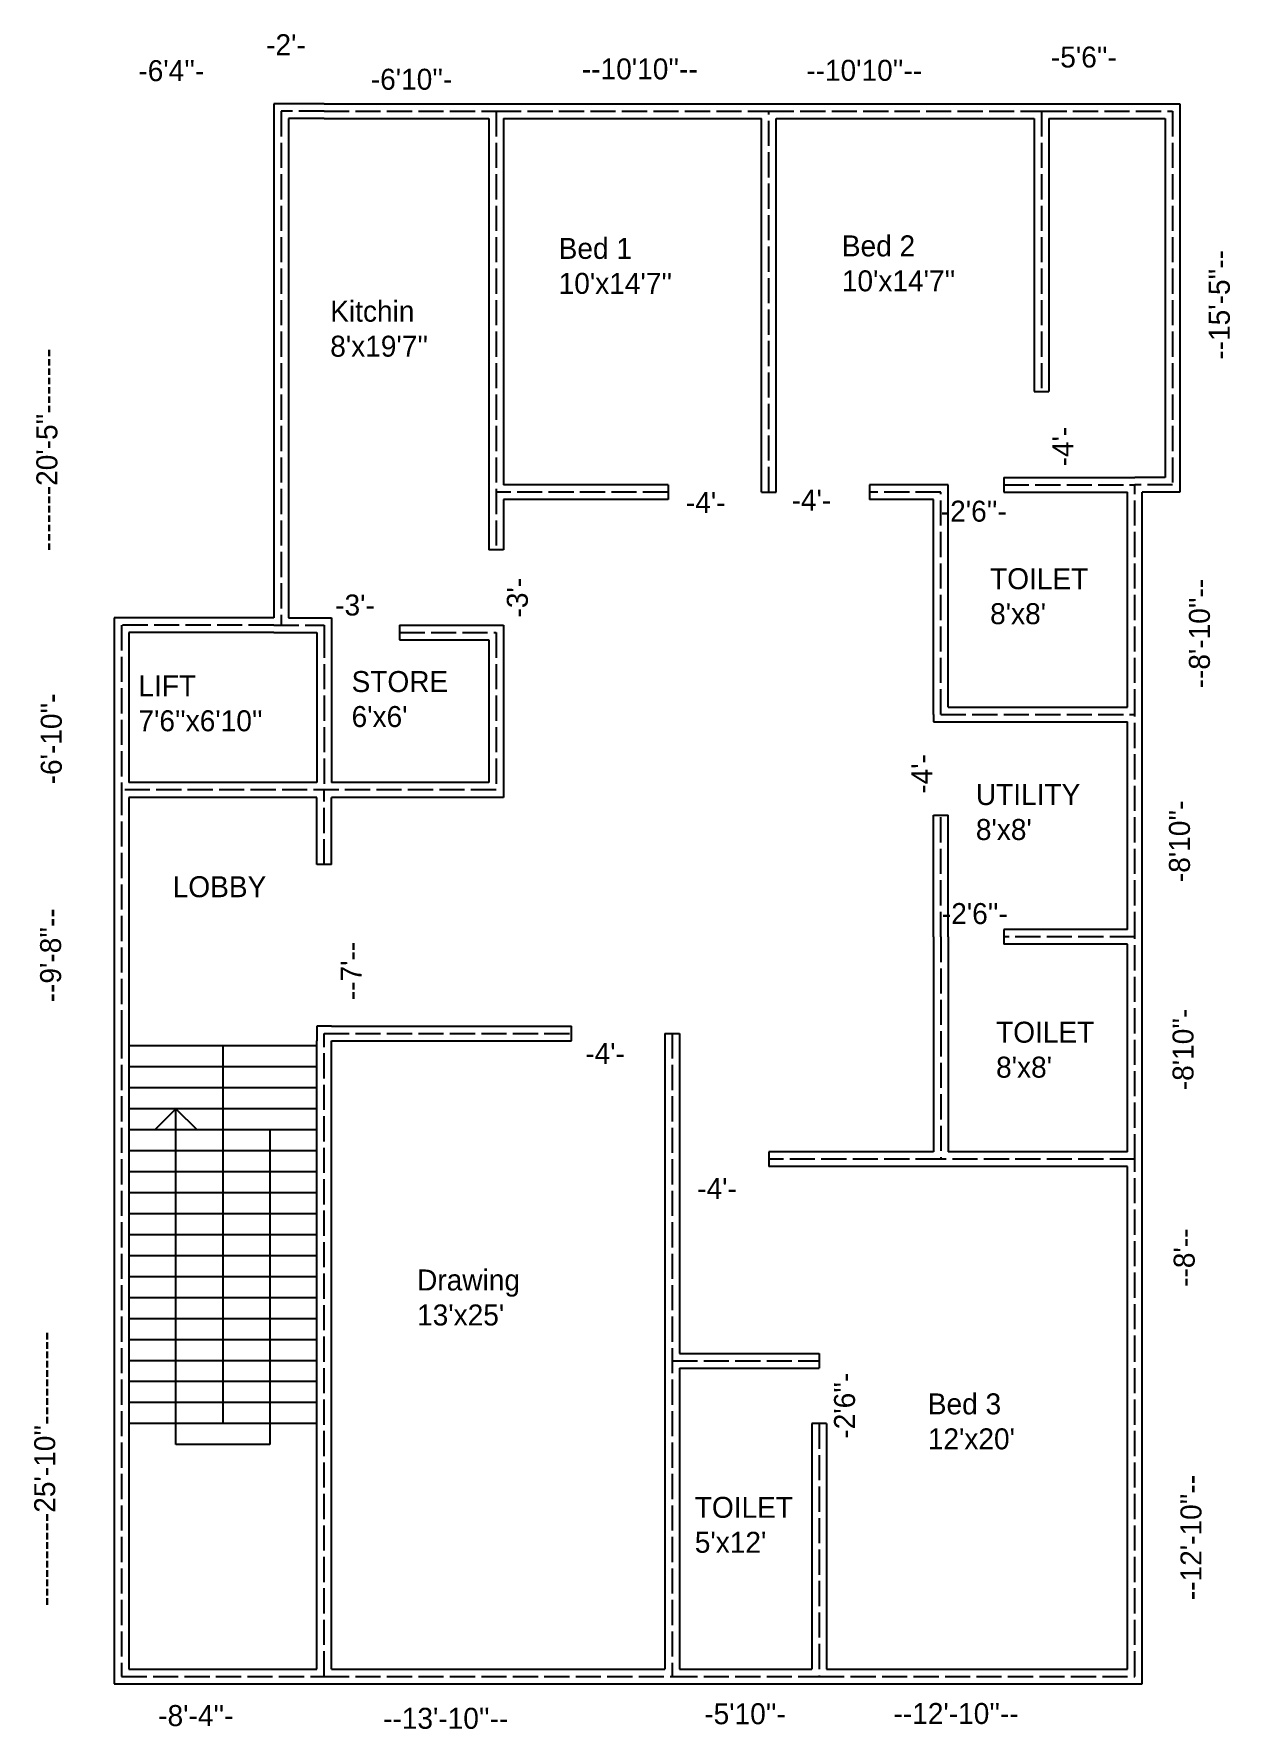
# Model space of a CAD drawing. Header units: inches. Extents: x 412 to 982, y 8 to 815.
import ezdxf

# ---------------------------------------------------------------- set-up
doc = ezdxf.new("R2010")
doc.units = ezdxf.units.IN
doc.header["$MEASUREMENT"] = 0
doc.linetypes.add('ACAD_ISO02W100', pattern=[15, 12, -3])
doc.layers.get('0').update_dxf_attribs({"true_color": 0xe7f0ff})

msp = doc.modelspace()

# ---------------------------------------------------------------- linework, layer by layer
for p, q in [((550.41, 782.13), (526.41, 782.13)), ((526.41, 782.13), (526.41, 537.13)), ((550.41, 782.13), (632.41, 782.13)), ((632.41, 782.13), (762.41, 782.13)), ((762.41, 782.13), (892.41, 782.13)), ((892.41, 782.13), (958.41, 782.13)), ((958.41, 782.13), (958.41, 597.13)), ((550.41, 775.13), (533.41, 775.13)), ((533.41, 775.13), (533.41, 537.13)), ((550.41, 775.13), (628.91, 775.13)), ((628.91, 775.13), (628.91, 569.63)), ((635.91, 775.13), (758.91, 775.13)), ((635.91, 775.13), (635.91, 600.63)), ((758.91, 597.13), (758.91, 775.13)), ((765.91, 775.13), (888.91, 775.13)), ((765.91, 597.13), (765.91, 775.13)), ((888.91, 775.13), (888.91, 645.13)), ((895.91, 775.13), (951.41, 775.13)), ((895.91, 775.13), (895.91, 645.13)), ((951.41, 775.13), (951.41, 604.13)), ((888.91, 645.13), (895.91, 645.13)), ((714.41, 600.63), (635.91, 600.63)), ((714.41, 600.63), (714.41, 593.63)), ((844.41, 600.63), (810.41, 600.63)), ((810.41, 600.63), (810.41, 593.63)), ((847.91, 600.63), (844.41, 600.63)), ((847.91, 597.13), (847.91, 600.63)), ((874.41, 604.13), (936.91, 604.13)), ((874.41, 604.13), (874.41, 597.13)), ((951.41, 604.13), (936.91, 604.13)), ((936.91, 597.13), (936.91, 600.63)), ((635.91, 593.63), (635.91, 569.63)), ((714.41, 593.63), (635.91, 593.63)), ((758.91, 597.13), (765.91, 597.13)), ((840.91, 593.63), (810.41, 593.63)), ((840.91, 491.13), (840.91, 593.63)), ((847.91, 494.63), (847.91, 597.13)), ((874.41, 597.13), (933.41, 597.13)), ((933.41, 494.63), (933.41, 597.13)), ((940.41, 491.13), (940.41, 597.13)), ((958.41, 597.13), (940.41, 597.13)), ((635.91, 569.63), (628.91, 569.63)), ((526.41, 537.13), (450.41, 537.13)), ((450.41, 537.13), (450.41, 455.13)), ((533.41, 537.13), (550.41, 537.13)), ((550.41, 537.13), (553.91, 537.13)), ((550.41, 533.63), (550.41, 530.13)), ((553.91, 537.13), (553.91, 530.13)), ((586.41, 533.63), (632.41, 533.63)), ((586.41, 533.63), (586.41, 526.63)), ((632.41, 533.63), (635.91, 533.63)), ((635.91, 533.63), (635.91, 455.13)), ((526.41, 530.13), (457.41, 530.13)), ((457.41, 530.13), (457.41, 458.63)), ((526.41, 530.13), (546.91, 530.13)), ((546.91, 530.13), (546.91, 458.63)), ((553.91, 530.13), (553.91, 458.63)), ((586.41, 526.63), (628.91, 526.63)), ((628.91, 526.63), (628.91, 458.63)), ((847.91, 494.63), (933.41, 494.63)), ((840.91, 491.13), (840.91, 487.63)), ((840.91, 487.63), (844.41, 487.63)), ((844.41, 487.63), (933.41, 487.63)), ((933.41, 388.63), (933.41, 487.63)), ((940.41, 385.13), (940.41, 491.13)), ((450.41, 455.13), (450.41, 339.13)), ((546.91, 458.63), (457.41, 458.63)), ((628.91, 458.63), (553.91, 458.63)), ((635.91, 455.13), (635.91, 451.63)), ((457.41, 451.63), (457.41, 339.13)), ((546.91, 451.63), (457.41, 451.63)), ((546.91, 419.63), (546.91, 451.63)), ((632.41, 451.63), (553.91, 451.63)), ((553.91, 419.63), (553.91, 451.63)), ((635.91, 451.63), (632.41, 451.63)), ((840.91, 385.13), (840.91, 443.13)), ((840.91, 443.13), (847.91, 443.13)), ((847.91, 385.13), (847.91, 443.13)), ((553.91, 419.63), (546.91, 419.63)), ((933.41, 388.63), (874.41, 388.63)), ((874.41, 388.63), (874.41, 381.63)), ((840.91, 385.13), (840.91, 282.63)), ((847.91, 385.13), (847.91, 282.63)), ((933.41, 381.63), (874.41, 381.63)), ((933.41, 282.63), (933.41, 381.63)), ((940.41, 279.13), (940.41, 385.13)), ((553.91, 342.63), (546.91, 342.63)), ((546.91, 342.63), (546.91, 335.63)), ((553.91, 342.63), (668.41, 342.63)), ((668.41, 335.63), (668.41, 342.63)), ((450.41, 339.13), (450.41, 29.13)), ((457.41, 339.13), (457.41, 36.13)), ((546.91, 333.13), (457.41, 333.13)), ((502.16, 333.13), (502.16, 153.13)), ((546.91, 36.13), (546.91, 335.63)), ((546.91, 153.13), (546.91, 335.63)), ((553.91, 36.13), (553.91, 335.63)), ((553.91, 335.63), (668.41, 335.63)), ((712.91, 339.13), (712.91, 36.13)), ((712.91, 339.13), (719.91, 339.13)), ((719.91, 339.13), (719.91, 186.63)), ((546.91, 323.13), (457.41, 323.13)), ((546.91, 313.13), (457.41, 313.13)), ((546.91, 303.13), (457.41, 303.13)), ((479.79, 303.13), (469.77, 293.13)), ((479.79, 293.13), (479.79, 303.13)), ((479.79, 303.13), (489.88, 293.13)), ((546.91, 293.13), (457.41, 293.13)), ((479.79, 143.13), (479.79, 293.13)), ((524.54, 293.13), (524.54, 143.13)), ((546.91, 283.13), (457.41, 283.13)), ((840.91, 282.63), (762.41, 282.63)), ((762.41, 282.63), (762.41, 275.63)), ((844.41, 275.63), (762.41, 275.63)), ((933.41, 275.63), (844.41, 275.63)), ((933.41, 282.63), (847.91, 282.63)), ((933.41, 183.13), (933.41, 275.63)), ((940.41, 183.13), (940.41, 279.13)), ((546.91, 273.13), (457.41, 273.13)), ((546.91, 263.13), (457.41, 263.13)), ((546.91, 253.13), (457.41, 253.13)), ((546.91, 243.13), (457.41, 243.13)), ((546.91, 233.13), (457.41, 233.13)), ((546.91, 223.13), (457.41, 223.13)), ((546.91, 213.13), (457.41, 213.13)), ((546.91, 203.13), (457.41, 203.13)), ((546.91, 193.13), (457.41, 193.13)), ((719.91, 186.63), (786.41, 186.63)), ((786.41, 186.63), (786.41, 179.63)), ((546.91, 183.13), (457.41, 183.13)), ((719.91, 179.63), (719.91, 36.13)), ((719.91, 179.63), (786.41, 179.63)), ((933.41, 36.13), (933.41, 183.13)), ((940.41, 29.13), (940.41, 183.13)), ((546.91, 173.13), (457.41, 173.13)), ((546.91, 163.13), (457.41, 163.13)), ((546.91, 153.13), (457.41, 153.13)), ((782.91, 153.13), (782.91, 36.13)), ((789.91, 153.13), (782.91, 153.13)), ((789.91, 153.13), (789.91, 36.13)), ((524.54, 143.13), (479.79, 143.13)), ((457.41, 36.13), (546.91, 36.13)), ((553.91, 36.13), (712.91, 36.13)), ((719.91, 36.13), (782.91, 36.13)), ((789.91, 36.13), (933.41, 36.13)), ((450.41, 29.13), (550.41, 29.13)), ((550.41, 29.13), (716.41, 29.13)), ((716.41, 29.13), (786.41, 29.13)), ((786.41, 29.13), (940.41, 29.13))]:
    msp.add_line(p, q)
at = {"linetype": 'ACAD_ISO02W100'}
for p, q in [((550.41, 778.63), (529.91, 778.63)), ((529.91, 778.63), (529.91, 533.63)), ((550.41, 778.63), (632.41, 778.63)), ((632.41, 778.63), (762.41, 778.63)), ((632.41, 778.63), (632.41, 569.63)), ((762.41, 778.63), (892.41, 778.63)), ((762.41, 597.13), (762.41, 778.63)), ((892.41, 778.63), (954.91, 778.63)), ((892.41, 778.63), (892.41, 645.13)), ((954.91, 778.63), (954.91, 600.63)), ((874.41, 600.63), (936.91, 600.63)), ((954.91, 600.63), (936.91, 600.63)), ((714.41, 597.13), (632.41, 597.13)), ((844.41, 597.13), (810.41, 597.13)), ((844.41, 491.13), (844.41, 597.13)), ((936.91, 491.13), (936.91, 597.13)), ((526.41, 533.63), (453.91, 533.63)), ((453.91, 533.63), (453.91, 455.13)), ((526.41, 533.63), (550.41, 533.63)), ((550.41, 530.13), (550.41, 455.13)), ((586.41, 530.13), (632.41, 530.13)), ((632.41, 530.13), (632.41, 455.13)), ((844.41, 491.13), (936.91, 491.13)), ((936.91, 385.13), (936.91, 491.13)), ((453.91, 455.13), (453.91, 339.13)), ((632.41, 455.13), (453.91, 455.13)), ((550.41, 419.63), (550.41, 455.13)), ((844.41, 385.13), (844.41, 443.13)), ((844.41, 385.13), (844.41, 279.13)), ((936.91, 385.13), (874.41, 385.13)), ((936.91, 279.13), (936.91, 385.13)), ((453.91, 339.13), (453.91, 32.63)), ((550.41, 32.63), (550.41, 339.13)), ((550.41, 339.13), (668.41, 339.13)), ((716.41, 339.13), (716.41, 32.63)), ((844.41, 279.13), (762.41, 279.13)), ((936.91, 279.13), (844.41, 279.13)), ((936.91, 183.13), (936.91, 279.13)), ((716.41, 183.13), (786.41, 183.13)), ((936.91, 32.63), (936.91, 183.13)), ((786.41, 153.13), (786.41, 32.63)), ((453.91, 32.63), (550.41, 32.63)), ((550.41, 32.63), (716.41, 32.63)), ((716.41, 32.63), (786.41, 32.63)), ((786.41, 32.63), (936.91, 32.63))]:
    msp.add_line(p, q, dxfattribs=at)

# ---------------------------------------------------------------- texts
at = {"char_height": 10, "attachment_point": 1}
for s, insert in [("-2'-", (522.82, 815.35)), ("-5'6''-", (896.89, 809.47)), ("-6'4''-", (461.92, 802.99)), ("--10'10''--", (673.33, 803.8)), ("--10'10''--", (780.27, 803.14)), ("-6'10''-", (572.71, 798.89)), ("-4'-", (773.28, 598.29)), ("-4'-", (722.9, 597.2)), ("-2'6''-", (844.41, 593.02)), ("-3'-", (555.73, 548.3)), ("-2'6''-", (844.92, 401.23)), ("-4'-", (674.93, 334.6)), ("-4'-", (728.29, 270.23)), ("-8'-4''-", (471.38, 18.98)), ("--13'-10''--", (578.57, 17.68)), ("-5'10''-", (731.66, 19.85)), ("--12'-10''--", (821.87, 19.97))]:
    msp.add_mtext(s, dxfattribs=dict(at, insert=insert))
for s, insert, width in [("Bed 2\\P10'x14'7''", (797.23, 719.47), 59.816), ("Bed 1\\P10'x14'7''", (662.25, 718.27), 59.816), ("Kitchin\\P8'x19'7''", (553.37, 688.32), 40.5333), ("TOILET\\P8'x8'", (867.9, 560.83), 40.5333), ("LIFT\\P7'6''x6'10''", (461.95, 509.79), 40.5333), ("STORE\\P6'x6'", (563.55, 511.81), 40.5333), ("UTILITY\\P8'x8'", (861.11, 457.97), 40.5333), ('LOBBY', (478.3, 414.03), 40.5333), ("TOILET\\P8'x8'", (870.75, 344.69), 40.5333), ("Drawing\\P13'x25'", (594.77, 226.59), 40.5333), ("Bed 3\\P12'x20'", (838.21, 167.54), 59.816), ("TOILET\\P5'x12'", (727.14, 118.23), 40.5333)]:
    msp.add_mtext(s, dxfattribs=dict(at, insert=insert, width=width))
at = {"char_height": 10, "attachment_point": 1, "rotation": 90}
for s, insert in [("--15'-5''--", (972.15, 660.25)), ("-------20'-5''-------", (413.3, 568.9)), ("-4'-", (897.5, 609.36)), ("-3'-", (637.55, 537.35)), ("--8'-10''--", (962.67, 503.57)), ("-6'-10''-", (415.4, 457.82)), ("-4'-", (830.37, 453.35)), ("-8'10''-", (953.15, 411.22)), ("--9'-8''--", (415.08, 353.95)), ("--7'--", (558.3, 354.98)), ("-8'10''-", (954.86, 312.05)), ("--8'--", (955.4, 218.31)), ("----------25'-10''----------", (412.27, 66.12)), ("-2'6''-", (793.5, 145.97)), ("--12'-10''--", (958.64, 69.01))]:
    msp.add_mtext(s, dxfattribs=dict(at, insert=insert))

doc.saveas('drawing.dxf')
